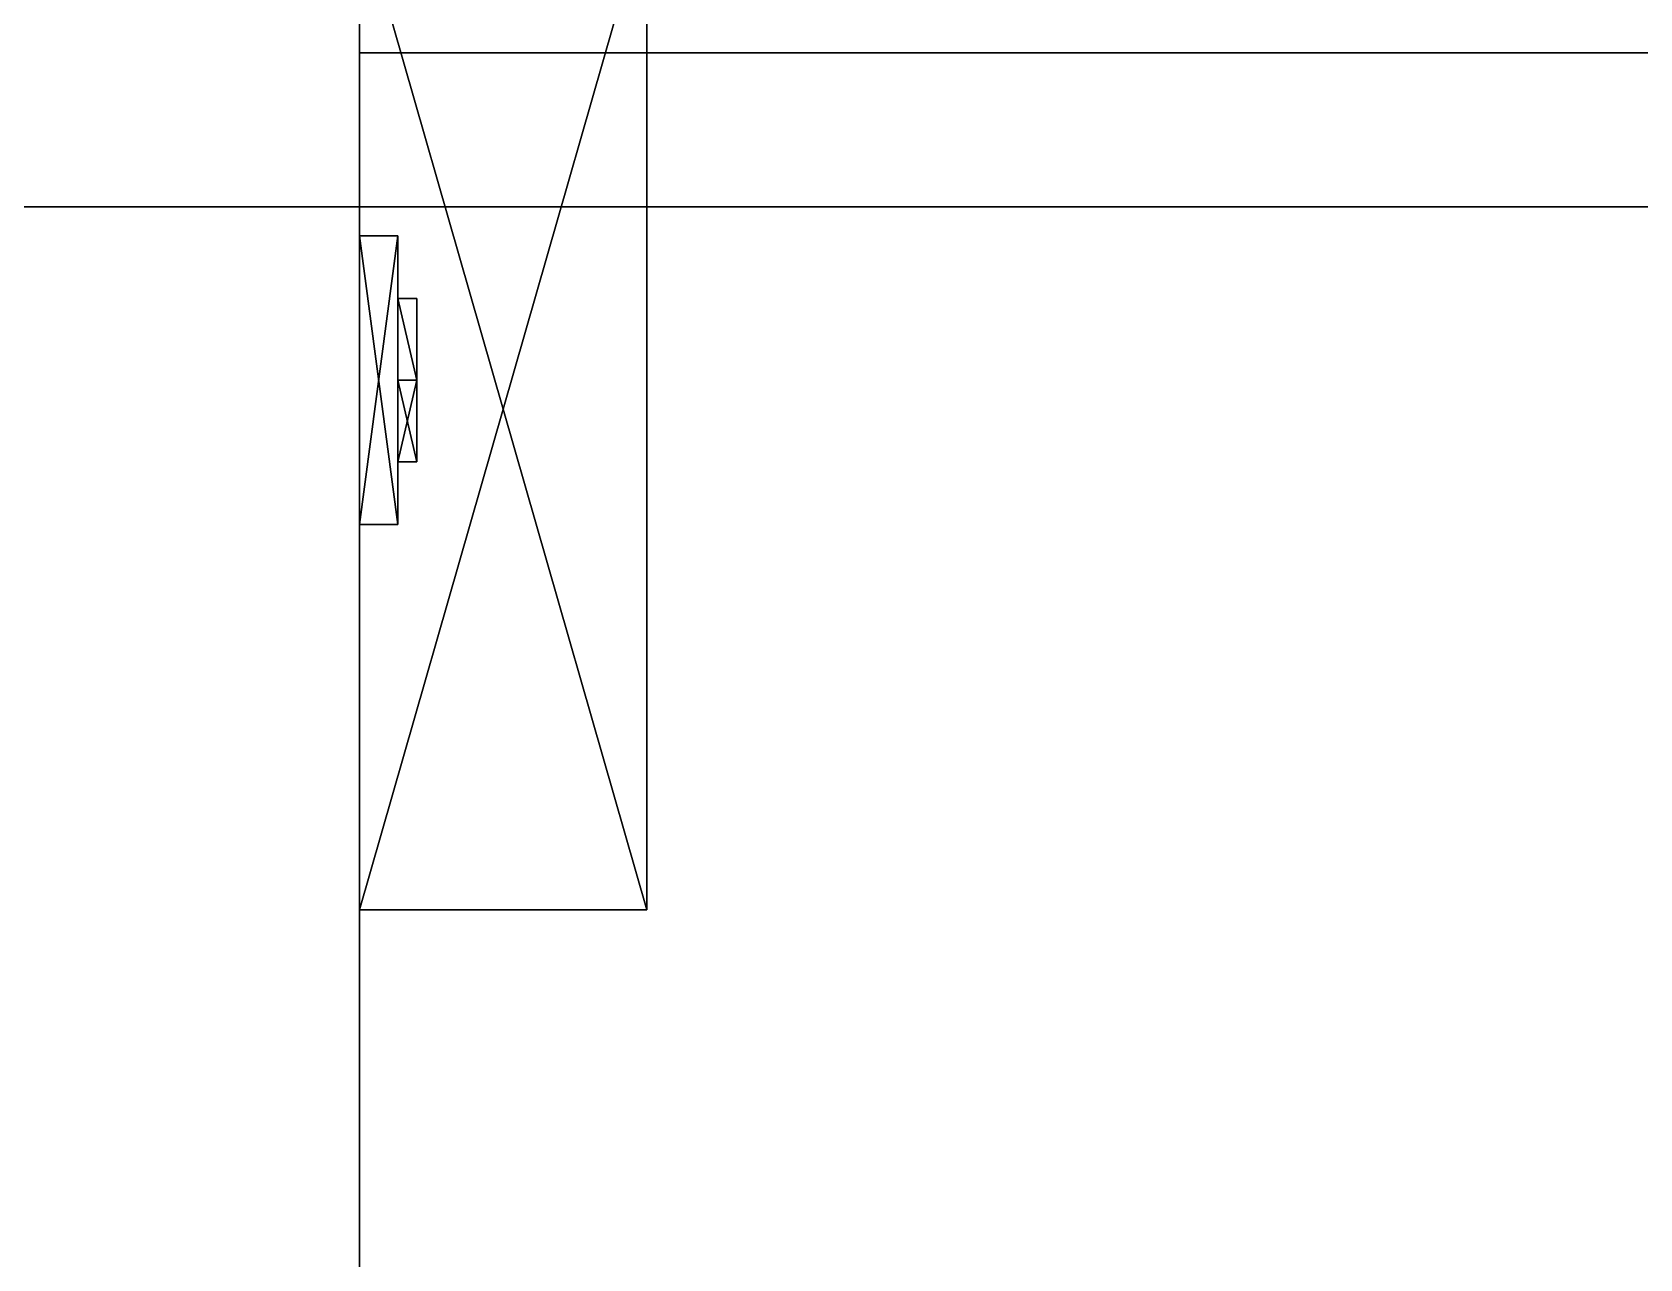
# Model space of a CAD drawing. Extents: x 0 to 6014, y -2453 to 0.
# Drawn here: x 918 to 1001.5, y -1572.6 to -1508.9 of the extents above; entities that cross this region are included whole.
import ezdxf

# ---------------------------------------------------------------- set-up
doc = ezdxf.new("R2010")
doc.units = 0
for name, color, linetype in [('LAYER0', 7, 'CONTINUOUS'), ('LAYER1', 7, 'CONTINUOUS'), ('LAYER506', 254, 'CONTINUOUS'), ('LAYER509', 7, 'CONTINUOUS'), ('LAYER542', 7, 'CONTINUOUS'), ('LAYER543', 7, 'CONTINUOUS'), ('LAYER547', 253, 'CONTINUOUS'), ('LAYER549', 253, 'CONTINUOUS'), ('LAYER551', 253, 'CONTINUOUS'), ('LAYER553', 253, 'CONTINUOUS'), ('LAYER555', 253, 'CONTINUOUS'), ('LAYER568', 7, 'CONTINUOUS'), ('LAYER569', 7, 'CONTINUOUS'), ('LAYER570', 7, 'CONTINUOUS'), ('LAYER571', 7, 'CONTINUOUS')]:
    doc.layers.add(name, color=color, linetype=linetype)

msp = doc.modelspace()

# ---------------------------------------------------------------- linework, layer by layer
at = {"layer": 'LAYER0'}
for points, invisible_edges in [([(1065, -10), (0, -1840), (0, -10), (1065, -10)], 1), ([(0, -1840), (1065, -10), (1065, -265), (0, -1840)], 5), ([(2107, -1840, 5), (0, -10, 5), (0, -1840, 5), (2107, -1840, 5)], 1), ([(0, -10, 5), (2107, -1840, 5), (1065, -265, 5), (0, -10, 5)], 7), ([(0, -1840), (1065, -265), (2107, -1840), (0, -1840)], 3)]:
    msp.add_3dface(points, dxfattribs=dict(at, invisible_edges=invisible_edges))
at = {"layer": 'LAYER506', "invisible_edges": 1}
for points in [[(97, -1500, 2293), (2247, -1518, 2293), (97, -1518, 2293), (97, -1500, 2293)], [(2247, -1518, 2293), (97, -1500, 2293), (2247, -1500, 2293), (2247, -1518, 2293)], [(2247, -1500, 2363), (97, -1518, 2363), (2247, -1518, 2363), (2247, -1500, 2363)], [(97, -1518, 2363), (2247, -1500, 2363), (97, -1500, 2363), (97, -1518, 2363)], [(97, -1518, 2363), (2247, -1518, 2293), (2247, -1518, 2363), (97, -1518, 2363)], [(2247, -1518, 2293), (97, -1518, 2363), (97, -1518, 2293), (2247, -1518, 2293)]]:
    msp.add_3dface(points, dxfattribs=at)
at = {"layer": 'LAYER509', "invisible_edges": 1}
for points in [[(935, -1690, 155), (917, -1490, 155), (935, -1490, 155), (935, -1690, 155)], [(917, -1490, 155), (935, -1690, 155), (917, -1690, 155), (917, -1490, 155)], [(917, -1690, 2293), (935, -1490, 2293), (917, -1490, 2293), (917, -1690, 2293)], [(935, -1490, 2293), (917, -1690, 2293), (935, -1690, 2293), (935, -1490, 2293)], [(935, -1690, 155), (935, -1490, 2293), (935, -1690, 2293), (935, -1690, 155)], [(935, -1490, 2293), (935, -1690, 155), (935, -1490, 155), (935, -1490, 2293)]]:
    msp.add_3dface(points, dxfattribs=at)
at = {"layer": 'LAYER542', "invisible_edges": 1}
for points in [[(935, -1690, 156), (1569, -1490, 156), (1569, -1690, 156), (935, -1690, 156)], [(1569, -1490, 156), (935, -1690, 156), (935, -1490, 156), (1569, -1490, 156)], [(935, -1690, 156), (935, -1490, 174), (935, -1490, 156), (935, -1690, 156)], [(935, -1490, 174), (935, -1690, 156), (935, -1690, 174), (935, -1490, 174)], [(935, -1490, 174), (1569, -1690, 174), (1569, -1490, 174), (935, -1490, 174)], [(1569, -1690, 174), (935, -1490, 174), (935, -1690, 174), (1569, -1690, 174)]]:
    msp.add_3dface(points, dxfattribs=at)
at = {"layer": 'LAYER543', "invisible_edges": 1}
for points in [[(1569, -1690, 2292), (935, -1490, 2292), (935, -1690, 2292), (1569, -1690, 2292)], [(935, -1490, 2292), (1569, -1690, 2292), (1569, -1490, 2292), (935, -1490, 2292)], [(935, -1690, 2274), (935, -1490, 2292), (935, -1490, 2274), (935, -1690, 2274)], [(935, -1490, 2292), (935, -1690, 2274), (935, -1690, 2292), (935, -1490, 2292)], [(1569, -1490, 2274), (935, -1690, 2274), (935, -1490, 2274), (1569, -1490, 2274)], [(935, -1690, 2274), (1569, -1490, 2274), (1569, -1690, 2274), (935, -1690, 2274)]]:
    msp.add_3dface(points, dxfattribs=at)
at = {"layer": 'LAYER547'}
for points in [[(935, -1502.5, 251.2174), (949.9214, -1502.5, 251.2174), (935, -1554.5, 251.2174), (935, -1502.5, 251.2174)], [(935, -1554.5, 251.2174), (949.9214, -1502.5, 251.2174), (949.9214, -1554.5, 251.2174), (935, -1554.5, 251.2174)], [(935, -1554.5, 264.7826), (949.9214, -1554.5, 264.7826), (935, -1502.5, 264.7826), (935, -1554.5, 264.7826)], [(935, -1502.5, 264.7826), (949.9214, -1554.5, 264.7826), (949.9214, -1502.5, 264.7826), (935, -1502.5, 264.7826)], [(949.9214, -1502.5, 251.2174), (949.9214, -1502.5, 264.7826), (949.9214, -1554.5, 251.2174), (949.9214, -1502.5, 251.2174)], [(949.9214, -1554.5, 251.2174), (949.9214, -1502.5, 264.7826), (949.9214, -1554.5, 264.7826), (949.9214, -1554.5, 251.2174)], [(936.9895, -1519.5, 284), (935, -1519.5, 284), (935, -1534.5, 284), (936.9895, -1519.5, 284)], [(936.9895, -1519.5, 284), (935, -1534.5, 284), (936.9895, -1534.5, 284), (936.9895, -1519.5, 284)], [(936.9895, -1534.5, 232), (935, -1534.5, 232), (935, -1519.5, 232), (936.9895, -1534.5, 232)], [(936.9895, -1534.5, 232), (935, -1519.5, 232), (936.9895, -1519.5, 232), (936.9895, -1534.5, 232)], [(935, -1519.5, 232), (935, -1519.5, 284), (936.9895, -1519.5, 284), (935, -1519.5, 232)], [(935, -1519.5, 232), (936.9895, -1519.5, 284), (936.9895, -1519.5, 232), (935, -1519.5, 232)], [(936.9895, -1519.5, 232), (936.9895, -1519.5, 284), (936.9895, -1534.5, 284), (936.9895, -1519.5, 232)], [(936.9895, -1519.5, 232), (936.9895, -1534.5, 284), (936.9895, -1534.5, 232), (936.9895, -1519.5, 232)], [(937.9844, -1522.757, 276.0869), (937.9844, -1527, 271.2909), (936.9895, -1522.757, 276.0869), (937.9844, -1522.757, 276.0869)], [(936.9895, -1522.757, 276.0869), (937.9844, -1527, 271.2909), (936.9895, -1527, 271.2909), (936.9895, -1522.757, 276.0869)], [(936.9895, -1527, 280.883), (936.9895, -1527, 271.2909), (936.9895, -1522.757, 276.0869), (936.9895, -1527, 280.883)], [(936.9895, -1527, 280.883), (937.9844, -1527, 280.883), (936.9895, -1522.757, 276.0869), (936.9895, -1527, 280.883)], [(936.9895, -1522.757, 276.0869), (937.9844, -1527, 280.883), (937.9844, -1522.757, 276.0869), (936.9895, -1522.757, 276.0869)], [(937.9844, -1522.757, 239.913), (937.9844, -1527, 235.117), (936.9895, -1522.757, 239.913), (937.9844, -1522.757, 239.913)], [(936.9895, -1522.757, 239.913), (937.9844, -1527, 235.117), (936.9895, -1527, 235.117), (936.9895, -1522.757, 239.913)], [(936.9895, -1527, 244.7091), (936.9895, -1527, 235.117), (936.9895, -1522.757, 239.913), (936.9895, -1527, 244.7091)], [(936.9895, -1527, 244.7091), (937.9844, -1527, 244.7091), (936.9895, -1522.757, 239.913), (936.9895, -1527, 244.7091)], [(936.9895, -1522.757, 239.913), (937.9844, -1527, 244.7091), (937.9844, -1522.757, 239.913), (936.9895, -1522.757, 239.913)], [(937.9844, -1527, 280.883), (937.9844, -1531.243, 276.0869), (937.9844, -1522.757, 276.0869), (937.9844, -1527, 280.883)], [(937.9844, -1522.757, 276.0869), (937.9844, -1531.243, 276.0869), (937.9844, -1527, 271.2909), (937.9844, -1522.757, 276.0869)], [(937.9844, -1527, 244.7091), (937.9844, -1531.243, 239.913), (937.9844, -1522.757, 239.913), (937.9844, -1527, 244.7091)], [(937.9844, -1522.757, 239.913), (937.9844, -1531.243, 239.913), (937.9844, -1527, 235.117), (937.9844, -1522.757, 239.913)], [(937.9844, -1527, 271.2909), (937.9844, -1531.243, 276.0869), (936.9895, -1527, 271.2909), (937.9844, -1527, 271.2909)], [(936.9895, -1527, 271.2909), (937.9844, -1531.243, 276.0869), (936.9895, -1531.243, 276.0869), (936.9895, -1527, 271.2909)], [(937.9844, -1531.243, 276.0869), (937.9844, -1527, 280.883), (936.9895, -1531.243, 276.0869), (937.9844, -1531.243, 276.0869)], [(936.9895, -1531.243, 276.0869), (937.9844, -1527, 280.883), (936.9895, -1527, 280.883), (936.9895, -1531.243, 276.0869)], [(936.9895, -1527, 280.883), (936.9895, -1531.243, 276.0869), (936.9895, -1527, 271.2909), (936.9895, -1527, 280.883)], [(937.9844, -1527, 235.117), (937.9844, -1531.243, 239.913), (936.9895, -1527, 235.117), (937.9844, -1527, 235.117)], [(936.9895, -1527, 235.117), (937.9844, -1531.243, 239.913), (936.9895, -1531.243, 239.913), (936.9895, -1527, 235.117)], [(937.9844, -1531.243, 239.913), (937.9844, -1527, 244.7091), (936.9895, -1531.243, 239.913), (937.9844, -1531.243, 239.913)], [(936.9895, -1531.243, 239.913), (937.9844, -1527, 244.7091), (936.9895, -1527, 244.7091), (936.9895, -1531.243, 239.913)], [(936.9895, -1527, 244.7091), (936.9895, -1531.243, 239.913), (936.9895, -1527, 235.117), (936.9895, -1527, 244.7091)], [(936.9895, -1534.5, 284), (935, -1534.5, 284), (935, -1534.5, 232), (936.9895, -1534.5, 284)], [(936.9895, -1534.5, 284), (935, -1534.5, 232), (936.9895, -1534.5, 232), (936.9895, -1534.5, 284)], [(935, -1554.5, 251.2174), (949.9214, -1554.5, 251.2174), (935, -1554.5, 264.7826), (935, -1554.5, 251.2174)], [(935, -1554.5, 264.7826), (949.9214, -1554.5, 251.2174), (949.9214, -1554.5, 264.7826), (935, -1554.5, 264.7826)]]:
    msp.add_3dface(points, dxfattribs=at)
at = {"layer": 'LAYER549'}
for points in [[(935, -1502.5, 734.2174), (949.9214, -1502.5, 734.2174), (935, -1554.5, 734.2174), (935, -1502.5, 734.2174)], [(935, -1554.5, 734.2174), (949.9214, -1502.5, 734.2174), (949.9214, -1554.5, 734.2174), (935, -1554.5, 734.2174)], [(935, -1554.5, 747.7826), (949.9214, -1554.5, 747.7826), (935, -1502.5, 747.7826), (935, -1554.5, 747.7826)], [(935, -1502.5, 747.7826), (949.9214, -1554.5, 747.7826), (949.9214, -1502.5, 747.7826), (935, -1502.5, 747.7826)], [(949.9214, -1502.5, 734.2174), (949.9214, -1502.5, 747.7826), (949.9214, -1554.5, 734.2174), (949.9214, -1502.5, 734.2174)], [(949.9214, -1554.5, 734.2174), (949.9214, -1502.5, 747.7826), (949.9214, -1554.5, 747.7826), (949.9214, -1554.5, 734.2174)], [(936.9895, -1519.5, 767), (935, -1519.5, 767), (935, -1534.5, 767), (936.9895, -1519.5, 767)], [(936.9895, -1519.5, 767), (935, -1534.5, 767), (936.9895, -1534.5, 767), (936.9895, -1519.5, 767)], [(936.9895, -1534.5, 715), (935, -1534.5, 715), (935, -1519.5, 715), (936.9895, -1534.5, 715)], [(936.9895, -1534.5, 715), (935, -1519.5, 715), (936.9895, -1519.5, 715), (936.9895, -1534.5, 715)], [(935, -1519.5, 715), (935, -1519.5, 767), (936.9895, -1519.5, 767), (935, -1519.5, 715)], [(935, -1519.5, 715), (936.9895, -1519.5, 767), (936.9895, -1519.5, 715), (935, -1519.5, 715)], [(936.9895, -1519.5, 715), (936.9895, -1519.5, 767), (936.9895, -1534.5, 767), (936.9895, -1519.5, 715)], [(936.9895, -1519.5, 715), (936.9895, -1534.5, 767), (936.9895, -1534.5, 715), (936.9895, -1519.5, 715)], [(937.9844, -1522.757, 759.087), (937.9844, -1527, 754.291), (936.9895, -1522.757, 759.087), (937.9844, -1522.757, 759.087)], [(936.9895, -1522.757, 759.087), (937.9844, -1527, 754.291), (936.9895, -1527, 754.291), (936.9895, -1522.757, 759.087)], [(936.9895, -1527, 763.883), (936.9895, -1527, 754.291), (936.9895, -1522.757, 759.087), (936.9895, -1527, 763.883)], [(936.9895, -1527, 763.883), (937.9844, -1527, 763.883), (936.9895, -1522.757, 759.087), (936.9895, -1527, 763.883)], [(936.9895, -1522.757, 759.087), (937.9844, -1527, 763.883), (937.9844, -1522.757, 759.087), (936.9895, -1522.757, 759.087)], [(937.9844, -1522.757, 722.913), (937.9844, -1527, 718.117), (936.9895, -1522.757, 722.913), (937.9844, -1522.757, 722.913)], [(936.9895, -1522.757, 722.913), (937.9844, -1527, 718.117), (936.9895, -1527, 718.117), (936.9895, -1522.757, 722.913)], [(936.9895, -1527, 727.709), (936.9895, -1527, 718.117), (936.9895, -1522.757, 722.913), (936.9895, -1527, 727.709)], [(936.9895, -1527, 727.709), (937.9844, -1527, 727.709), (936.9895, -1522.757, 722.913), (936.9895, -1527, 727.709)], [(936.9895, -1522.757, 722.913), (937.9844, -1527, 727.709), (937.9844, -1522.757, 722.913), (936.9895, -1522.757, 722.913)], [(937.9844, -1527, 763.883), (937.9844, -1531.243, 759.087), (937.9844, -1522.757, 759.087), (937.9844, -1527, 763.883)], [(937.9844, -1522.757, 759.087), (937.9844, -1531.243, 759.087), (937.9844, -1527, 754.291), (937.9844, -1522.757, 759.087)], [(937.9844, -1527, 727.709), (937.9844, -1531.243, 722.913), (937.9844, -1522.757, 722.913), (937.9844, -1527, 727.709)], [(937.9844, -1522.757, 722.913), (937.9844, -1531.243, 722.913), (937.9844, -1527, 718.117), (937.9844, -1522.757, 722.913)], [(937.9844, -1527, 754.291), (937.9844, -1531.243, 759.087), (936.9895, -1527, 754.291), (937.9844, -1527, 754.291)], [(936.9895, -1527, 754.291), (937.9844, -1531.243, 759.087), (936.9895, -1531.243, 759.087), (936.9895, -1527, 754.291)], [(937.9844, -1531.243, 759.087), (937.9844, -1527, 763.883), (936.9895, -1531.243, 759.087), (937.9844, -1531.243, 759.087)], [(936.9895, -1531.243, 759.087), (937.9844, -1527, 763.883), (936.9895, -1527, 763.883), (936.9895, -1531.243, 759.087)], [(936.9895, -1527, 763.883), (936.9895, -1531.243, 759.087), (936.9895, -1527, 754.291), (936.9895, -1527, 763.883)], [(937.9844, -1527, 718.117), (937.9844, -1531.243, 722.913), (936.9895, -1527, 718.117), (937.9844, -1527, 718.117)], [(936.9895, -1527, 718.117), (937.9844, -1531.243, 722.913), (936.9895, -1531.243, 722.913), (936.9895, -1527, 718.117)], [(937.9844, -1531.243, 722.913), (937.9844, -1527, 727.709), (936.9895, -1531.243, 722.913), (937.9844, -1531.243, 722.913)], [(936.9895, -1531.243, 722.913), (937.9844, -1527, 727.709), (936.9895, -1527, 727.709), (936.9895, -1531.243, 722.913)], [(936.9895, -1527, 727.709), (936.9895, -1531.243, 722.913), (936.9895, -1527, 718.117), (936.9895, -1527, 727.709)], [(936.9895, -1534.5, 767), (935, -1534.5, 767), (935, -1534.5, 715), (936.9895, -1534.5, 767)], [(936.9895, -1534.5, 767), (935, -1534.5, 715), (936.9895, -1534.5, 715), (936.9895, -1534.5, 767)], [(935, -1554.5, 734.2174), (949.9214, -1554.5, 734.2174), (935, -1554.5, 747.7826), (935, -1554.5, 734.2174)], [(935, -1554.5, 747.7826), (949.9214, -1554.5, 734.2174), (949.9214, -1554.5, 747.7826), (935, -1554.5, 747.7826)]]:
    msp.add_3dface(points, dxfattribs=at)
at = {"layer": 'LAYER551'}
for points in [[(935, -1502.5, 1217.217), (949.9214, -1502.5, 1217.217), (935, -1554.5, 1217.217), (935, -1502.5, 1217.217)], [(935, -1554.5, 1217.217), (949.9214, -1502.5, 1217.217), (949.9214, -1554.5, 1217.217), (935, -1554.5, 1217.217)], [(935, -1554.5, 1230.783), (949.9214, -1554.5, 1230.783), (935, -1502.5, 1230.783), (935, -1554.5, 1230.783)], [(935, -1502.5, 1230.783), (949.9214, -1554.5, 1230.783), (949.9214, -1502.5, 1230.783), (935, -1502.5, 1230.783)], [(949.9214, -1502.5, 1217.217), (949.9214, -1502.5, 1230.783), (949.9214, -1554.5, 1217.217), (949.9214, -1502.5, 1217.217)], [(949.9214, -1554.5, 1217.217), (949.9214, -1502.5, 1230.783), (949.9214, -1554.5, 1230.783), (949.9214, -1554.5, 1217.217)], [(936.9895, -1519.5, 1250), (935, -1519.5, 1250), (935, -1534.5, 1250), (936.9895, -1519.5, 1250)], [(936.9895, -1519.5, 1250), (935, -1534.5, 1250), (936.9895, -1534.5, 1250), (936.9895, -1519.5, 1250)], [(936.9895, -1534.5, 1198), (935, -1534.5, 1198), (935, -1519.5, 1198), (936.9895, -1534.5, 1198)], [(936.9895, -1534.5, 1198), (935, -1519.5, 1198), (936.9895, -1519.5, 1198), (936.9895, -1534.5, 1198)], [(935, -1519.5, 1198), (935, -1519.5, 1250), (936.9895, -1519.5, 1250), (935, -1519.5, 1198)], [(935, -1519.5, 1198), (936.9895, -1519.5, 1250), (936.9895, -1519.5, 1198), (935, -1519.5, 1198)], [(936.9895, -1519.5, 1198), (936.9895, -1519.5, 1250), (936.9895, -1534.5, 1250), (936.9895, -1519.5, 1198)], [(936.9895, -1519.5, 1198), (936.9895, -1534.5, 1250), (936.9895, -1534.5, 1198), (936.9895, -1519.5, 1198)], [(937.9844, -1522.757, 1242.087), (937.9844, -1527, 1237.291), (936.9895, -1522.757, 1242.087), (937.9844, -1522.757, 1242.087)], [(936.9895, -1522.757, 1242.087), (937.9844, -1527, 1237.291), (936.9895, -1527, 1237.291), (936.9895, -1522.757, 1242.087)], [(936.9895, -1527, 1246.883), (936.9895, -1527, 1237.291), (936.9895, -1522.757, 1242.087), (936.9895, -1527, 1246.883)], [(936.9895, -1527, 1246.883), (937.9844, -1527, 1246.883), (936.9895, -1522.757, 1242.087), (936.9895, -1527, 1246.883)], [(936.9895, -1522.757, 1242.087), (937.9844, -1527, 1246.883), (937.9844, -1522.757, 1242.087), (936.9895, -1522.757, 1242.087)], [(937.9844, -1522.757, 1205.913), (937.9844, -1527, 1201.117), (936.9895, -1522.757, 1205.913), (937.9844, -1522.757, 1205.913)], [(936.9895, -1522.757, 1205.913), (937.9844, -1527, 1201.117), (936.9895, -1527, 1201.117), (936.9895, -1522.757, 1205.913)], [(936.9895, -1527, 1210.709), (936.9895, -1527, 1201.117), (936.9895, -1522.757, 1205.913), (936.9895, -1527, 1210.709)], [(936.9895, -1527, 1210.709), (937.9844, -1527, 1210.709), (936.9895, -1522.757, 1205.913), (936.9895, -1527, 1210.709)], [(936.9895, -1522.757, 1205.913), (937.9844, -1527, 1210.709), (937.9844, -1522.757, 1205.913), (936.9895, -1522.757, 1205.913)], [(937.9844, -1527, 1246.883), (937.9844, -1531.243, 1242.087), (937.9844, -1522.757, 1242.087), (937.9844, -1527, 1246.883)], [(937.9844, -1522.757, 1242.087), (937.9844, -1531.243, 1242.087), (937.9844, -1527, 1237.291), (937.9844, -1522.757, 1242.087)], [(937.9844, -1527, 1210.709), (937.9844, -1531.243, 1205.913), (937.9844, -1522.757, 1205.913), (937.9844, -1527, 1210.709)], [(937.9844, -1522.757, 1205.913), (937.9844, -1531.243, 1205.913), (937.9844, -1527, 1201.117), (937.9844, -1522.757, 1205.913)], [(937.9844, -1527, 1237.291), (937.9844, -1531.243, 1242.087), (936.9895, -1527, 1237.291), (937.9844, -1527, 1237.291)], [(936.9895, -1527, 1237.291), (937.9844, -1531.243, 1242.087), (936.9895, -1531.243, 1242.087), (936.9895, -1527, 1237.291)], [(937.9844, -1531.243, 1242.087), (937.9844, -1527, 1246.883), (936.9895, -1531.243, 1242.087), (937.9844, -1531.243, 1242.087)], [(936.9895, -1531.243, 1242.087), (937.9844, -1527, 1246.883), (936.9895, -1527, 1246.883), (936.9895, -1531.243, 1242.087)], [(936.9895, -1527, 1246.883), (936.9895, -1531.243, 1242.087), (936.9895, -1527, 1237.291), (936.9895, -1527, 1246.883)], [(937.9844, -1527, 1201.117), (937.9844, -1531.243, 1205.913), (936.9895, -1527, 1201.117), (937.9844, -1527, 1201.117)], [(936.9895, -1527, 1201.117), (937.9844, -1531.243, 1205.913), (936.9895, -1531.243, 1205.913), (936.9895, -1527, 1201.117)], [(937.9844, -1531.243, 1205.913), (937.9844, -1527, 1210.709), (936.9895, -1531.243, 1205.913), (937.9844, -1531.243, 1205.913)], [(936.9895, -1531.243, 1205.913), (937.9844, -1527, 1210.709), (936.9895, -1527, 1210.709), (936.9895, -1531.243, 1205.913)], [(936.9895, -1527, 1210.709), (936.9895, -1531.243, 1205.913), (936.9895, -1527, 1201.117), (936.9895, -1527, 1210.709)], [(936.9895, -1534.5, 1250), (935, -1534.5, 1250), (935, -1534.5, 1198), (936.9895, -1534.5, 1250)], [(936.9895, -1534.5, 1250), (935, -1534.5, 1198), (936.9895, -1534.5, 1198), (936.9895, -1534.5, 1250)], [(935, -1554.5, 1217.217), (949.9214, -1554.5, 1217.217), (935, -1554.5, 1230.783), (935, -1554.5, 1217.217)], [(935, -1554.5, 1230.783), (949.9214, -1554.5, 1217.217), (949.9214, -1554.5, 1230.783), (935, -1554.5, 1230.783)]]:
    msp.add_3dface(points, dxfattribs=at)
at = {"layer": 'LAYER553'}
for points in [[(935, -1502.5, 1700.217), (949.9214, -1502.5, 1700.217), (935, -1554.5, 1700.217), (935, -1502.5, 1700.217)], [(935, -1554.5, 1700.217), (949.9214, -1502.5, 1700.217), (949.9214, -1554.5, 1700.217), (935, -1554.5, 1700.217)], [(935, -1554.5, 1713.783), (949.9214, -1554.5, 1713.783), (935, -1502.5, 1713.783), (935, -1554.5, 1713.783)], [(935, -1502.5, 1713.783), (949.9214, -1554.5, 1713.783), (949.9214, -1502.5, 1713.783), (935, -1502.5, 1713.783)], [(949.9214, -1502.5, 1700.217), (949.9214, -1502.5, 1713.783), (949.9214, -1554.5, 1700.217), (949.9214, -1502.5, 1700.217)], [(949.9214, -1554.5, 1700.217), (949.9214, -1502.5, 1713.783), (949.9214, -1554.5, 1713.783), (949.9214, -1554.5, 1700.217)], [(936.9895, -1519.5, 1733), (935, -1519.5, 1733), (935, -1534.5, 1733), (936.9895, -1519.5, 1733)], [(936.9895, -1519.5, 1733), (935, -1534.5, 1733), (936.9895, -1534.5, 1733), (936.9895, -1519.5, 1733)], [(936.9895, -1534.5, 1681), (935, -1534.5, 1681), (935, -1519.5, 1681), (936.9895, -1534.5, 1681)], [(936.9895, -1534.5, 1681), (935, -1519.5, 1681), (936.9895, -1519.5, 1681), (936.9895, -1534.5, 1681)], [(935, -1519.5, 1681), (935, -1519.5, 1733), (936.9895, -1519.5, 1733), (935, -1519.5, 1681)], [(935, -1519.5, 1681), (936.9895, -1519.5, 1733), (936.9895, -1519.5, 1681), (935, -1519.5, 1681)], [(936.9895, -1519.5, 1681), (936.9895, -1519.5, 1733), (936.9895, -1534.5, 1733), (936.9895, -1519.5, 1681)], [(936.9895, -1519.5, 1681), (936.9895, -1534.5, 1733), (936.9895, -1534.5, 1681), (936.9895, -1519.5, 1681)], [(937.9844, -1522.757, 1725.087), (937.9844, -1527, 1720.291), (936.9895, -1522.757, 1725.087), (937.9844, -1522.757, 1725.087)], [(936.9895, -1522.757, 1725.087), (937.9844, -1527, 1720.291), (936.9895, -1527, 1720.291), (936.9895, -1522.757, 1725.087)], [(936.9895, -1527, 1729.883), (936.9895, -1527, 1720.291), (936.9895, -1522.757, 1725.087), (936.9895, -1527, 1729.883)], [(936.9895, -1527, 1729.883), (937.9844, -1527, 1729.883), (936.9895, -1522.757, 1725.087), (936.9895, -1527, 1729.883)], [(936.9895, -1522.757, 1725.087), (937.9844, -1527, 1729.883), (937.9844, -1522.757, 1725.087), (936.9895, -1522.757, 1725.087)], [(937.9844, -1522.757, 1688.913), (937.9844, -1527, 1684.117), (936.9895, -1522.757, 1688.913), (937.9844, -1522.757, 1688.913)], [(936.9895, -1522.757, 1688.913), (937.9844, -1527, 1684.117), (936.9895, -1527, 1684.117), (936.9895, -1522.757, 1688.913)], [(936.9895, -1527, 1693.709), (936.9895, -1527, 1684.117), (936.9895, -1522.757, 1688.913), (936.9895, -1527, 1693.709)], [(936.9895, -1527, 1693.709), (937.9844, -1527, 1693.709), (936.9895, -1522.757, 1688.913), (936.9895, -1527, 1693.709)], [(936.9895, -1522.757, 1688.913), (937.9844, -1527, 1693.709), (937.9844, -1522.757, 1688.913), (936.9895, -1522.757, 1688.913)], [(937.9844, -1527, 1729.883), (937.9844, -1531.243, 1725.087), (937.9844, -1522.757, 1725.087), (937.9844, -1527, 1729.883)], [(937.9844, -1522.757, 1725.087), (937.9844, -1531.243, 1725.087), (937.9844, -1527, 1720.291), (937.9844, -1522.757, 1725.087)], [(937.9844, -1527, 1693.709), (937.9844, -1531.243, 1688.913), (937.9844, -1522.757, 1688.913), (937.9844, -1527, 1693.709)], [(937.9844, -1522.757, 1688.913), (937.9844, -1531.243, 1688.913), (937.9844, -1527, 1684.117), (937.9844, -1522.757, 1688.913)], [(937.9844, -1527, 1720.291), (937.9844, -1531.243, 1725.087), (936.9895, -1527, 1720.291), (937.9844, -1527, 1720.291)], [(936.9895, -1527, 1720.291), (937.9844, -1531.243, 1725.087), (936.9895, -1531.243, 1725.087), (936.9895, -1527, 1720.291)], [(937.9844, -1531.243, 1725.087), (937.9844, -1527, 1729.883), (936.9895, -1531.243, 1725.087), (937.9844, -1531.243, 1725.087)], [(936.9895, -1531.243, 1725.087), (937.9844, -1527, 1729.883), (936.9895, -1527, 1729.883), (936.9895, -1531.243, 1725.087)], [(936.9895, -1527, 1729.883), (936.9895, -1531.243, 1725.087), (936.9895, -1527, 1720.291), (936.9895, -1527, 1729.883)], [(937.9844, -1527, 1684.117), (937.9844, -1531.243, 1688.913), (936.9895, -1527, 1684.117), (937.9844, -1527, 1684.117)], [(936.9895, -1527, 1684.117), (937.9844, -1531.243, 1688.913), (936.9895, -1531.243, 1688.913), (936.9895, -1527, 1684.117)], [(937.9844, -1531.243, 1688.913), (937.9844, -1527, 1693.709), (936.9895, -1531.243, 1688.913), (937.9844, -1531.243, 1688.913)], [(936.9895, -1531.243, 1688.913), (937.9844, -1527, 1693.709), (936.9895, -1527, 1693.709), (936.9895, -1531.243, 1688.913)], [(936.9895, -1527, 1693.709), (936.9895, -1531.243, 1688.913), (936.9895, -1527, 1684.117), (936.9895, -1527, 1693.709)], [(936.9895, -1534.5, 1733), (935, -1534.5, 1733), (935, -1534.5, 1681), (936.9895, -1534.5, 1733)], [(936.9895, -1534.5, 1733), (935, -1534.5, 1681), (936.9895, -1534.5, 1681), (936.9895, -1534.5, 1733)], [(935, -1554.5, 1700.217), (949.9214, -1554.5, 1700.217), (935, -1554.5, 1713.783), (935, -1554.5, 1700.217)], [(935, -1554.5, 1713.783), (949.9214, -1554.5, 1700.217), (949.9214, -1554.5, 1713.783), (935, -1554.5, 1713.783)]]:
    msp.add_3dface(points, dxfattribs=at)
at = {"layer": 'LAYER555'}
for points in [[(935, -1502.5, 2183.217), (949.9214, -1502.5, 2183.217), (935, -1554.5, 2183.217), (935, -1502.5, 2183.217)], [(935, -1554.5, 2183.217), (949.9214, -1502.5, 2183.217), (949.9214, -1554.5, 2183.217), (935, -1554.5, 2183.217)], [(935, -1554.5, 2196.783), (949.9214, -1554.5, 2196.783), (935, -1502.5, 2196.783), (935, -1554.5, 2196.783)], [(935, -1502.5, 2196.783), (949.9214, -1554.5, 2196.783), (949.9214, -1502.5, 2196.783), (935, -1502.5, 2196.783)], [(949.9214, -1502.5, 2183.217), (949.9214, -1502.5, 2196.783), (949.9214, -1554.5, 2183.217), (949.9214, -1502.5, 2183.217)], [(949.9214, -1554.5, 2183.217), (949.9214, -1502.5, 2196.783), (949.9214, -1554.5, 2196.783), (949.9214, -1554.5, 2183.217)], [(936.9895, -1519.5, 2216), (935, -1519.5, 2216), (935, -1534.5, 2216), (936.9895, -1519.5, 2216)], [(936.9895, -1519.5, 2216), (935, -1534.5, 2216), (936.9895, -1534.5, 2216), (936.9895, -1519.5, 2216)], [(936.9895, -1534.5, 2164), (935, -1534.5, 2164), (935, -1519.5, 2164), (936.9895, -1534.5, 2164)], [(936.9895, -1534.5, 2164), (935, -1519.5, 2164), (936.9895, -1519.5, 2164), (936.9895, -1534.5, 2164)], [(935, -1519.5, 2164), (935, -1519.5, 2216), (936.9895, -1519.5, 2216), (935, -1519.5, 2164)], [(935, -1519.5, 2164), (936.9895, -1519.5, 2216), (936.9895, -1519.5, 2164), (935, -1519.5, 2164)], [(936.9895, -1519.5, 2164), (936.9895, -1519.5, 2216), (936.9895, -1534.5, 2216), (936.9895, -1519.5, 2164)], [(936.9895, -1519.5, 2164), (936.9895, -1534.5, 2216), (936.9895, -1534.5, 2164), (936.9895, -1519.5, 2164)], [(937.9844, -1522.757, 2208.087), (937.9844, -1527, 2203.291), (936.9895, -1522.757, 2208.087), (937.9844, -1522.757, 2208.087)], [(936.9895, -1522.757, 2208.087), (937.9844, -1527, 2203.291), (936.9895, -1527, 2203.291), (936.9895, -1522.757, 2208.087)], [(936.9895, -1527, 2212.883), (936.9895, -1527, 2203.291), (936.9895, -1522.757, 2208.087), (936.9895, -1527, 2212.883)], [(936.9895, -1527, 2212.883), (937.9844, -1527, 2212.883), (936.9895, -1522.757, 2208.087), (936.9895, -1527, 2212.883)], [(936.9895, -1522.757, 2208.087), (937.9844, -1527, 2212.883), (937.9844, -1522.757, 2208.087), (936.9895, -1522.757, 2208.087)], [(937.9844, -1522.757, 2171.913), (937.9844, -1527, 2167.117), (936.9895, -1522.757, 2171.913), (937.9844, -1522.757, 2171.913)], [(936.9895, -1522.757, 2171.913), (937.9844, -1527, 2167.117), (936.9895, -1527, 2167.117), (936.9895, -1522.757, 2171.913)], [(936.9895, -1527, 2176.709), (936.9895, -1527, 2167.117), (936.9895, -1522.757, 2171.913), (936.9895, -1527, 2176.709)], [(936.9895, -1527, 2176.709), (937.9844, -1527, 2176.709), (936.9895, -1522.757, 2171.913), (936.9895, -1527, 2176.709)], [(936.9895, -1522.757, 2171.913), (937.9844, -1527, 2176.709), (937.9844, -1522.757, 2171.913), (936.9895, -1522.757, 2171.913)], [(937.9844, -1527, 2212.883), (937.9844, -1531.243, 2208.087), (937.9844, -1522.757, 2208.087), (937.9844, -1527, 2212.883)], [(937.9844, -1522.757, 2208.087), (937.9844, -1531.243, 2208.087), (937.9844, -1527, 2203.291), (937.9844, -1522.757, 2208.087)], [(937.9844, -1527, 2176.709), (937.9844, -1531.243, 2171.913), (937.9844, -1522.757, 2171.913), (937.9844, -1527, 2176.709)], [(937.9844, -1522.757, 2171.913), (937.9844, -1531.243, 2171.913), (937.9844, -1527, 2167.117), (937.9844, -1522.757, 2171.913)], [(937.9844, -1527, 2203.291), (937.9844, -1531.243, 2208.087), (936.9895, -1527, 2203.291), (937.9844, -1527, 2203.291)], [(936.9895, -1527, 2203.291), (937.9844, -1531.243, 2208.087), (936.9895, -1531.243, 2208.087), (936.9895, -1527, 2203.291)], [(937.9844, -1531.243, 2208.087), (937.9844, -1527, 2212.883), (936.9895, -1531.243, 2208.087), (937.9844, -1531.243, 2208.087)], [(936.9895, -1531.243, 2208.087), (937.9844, -1527, 2212.883), (936.9895, -1527, 2212.883), (936.9895, -1531.243, 2208.087)], [(936.9895, -1527, 2212.883), (936.9895, -1531.243, 2208.087), (936.9895, -1527, 2203.291), (936.9895, -1527, 2212.883)], [(937.9844, -1527, 2167.117), (937.9844, -1531.243, 2171.913), (936.9895, -1527, 2167.117), (937.9844, -1527, 2167.117)], [(936.9895, -1527, 2167.117), (937.9844, -1531.243, 2171.913), (936.9895, -1531.243, 2171.913), (936.9895, -1527, 2167.117)], [(937.9844, -1531.243, 2171.913), (937.9844, -1527, 2176.709), (936.9895, -1531.243, 2171.913), (937.9844, -1531.243, 2171.913)], [(936.9895, -1531.243, 2171.913), (937.9844, -1527, 2176.709), (936.9895, -1527, 2176.709), (936.9895, -1531.243, 2171.913)], [(936.9895, -1527, 2176.709), (936.9895, -1531.243, 2171.913), (936.9895, -1527, 2167.117), (936.9895, -1527, 2176.709)], [(936.9895, -1534.5, 2216), (935, -1534.5, 2216), (935, -1534.5, 2164), (936.9895, -1534.5, 2216)], [(936.9895, -1534.5, 2216), (935, -1534.5, 2164), (936.9895, -1534.5, 2164), (936.9895, -1534.5, 2216)], [(935, -1554.5, 2183.217), (949.9214, -1554.5, 2183.217), (935, -1554.5, 2196.783), (935, -1554.5, 2183.217)], [(935, -1554.5, 2196.783), (949.9214, -1554.5, 2183.217), (949.9214, -1554.5, 2196.783), (935, -1554.5, 2196.783)]]:
    msp.add_3dface(points, dxfattribs=at)
at = {"layer": 'LAYER568', "invisible_edges": 1}
for points in [[(1569, -1690, 597), (935, -1510, 597), (935, -1690, 597), (1569, -1690, 597)], [(935, -1510, 597), (1569, -1690, 597), (1569, -1510, 597), (935, -1510, 597)], [(935, -1690, 579), (935, -1510, 597), (935, -1510, 579), (935, -1690, 579)], [(935, -1510, 597), (935, -1690, 579), (935, -1690, 597), (935, -1510, 597)], [(1569, -1510, 579), (935, -1510, 597), (1569, -1510, 597), (1569, -1510, 579)], [(935, -1510, 597), (1569, -1510, 579), (935, -1510, 579), (935, -1510, 597)], [(1569, -1510, 579), (935, -1690, 579), (935, -1510, 579), (1569, -1510, 579)], [(935, -1690, 579), (1569, -1510, 579), (1569, -1690, 579), (935, -1690, 579)]]:
    msp.add_3dface(points, dxfattribs=at)
at = {"layer": 'LAYER569', "invisible_edges": 1}
for points in [[(1569, -1690, 1444.5), (935, -1510, 1444.5), (935, -1690, 1444.5), (1569, -1690, 1444.5)], [(935, -1510, 1444.5), (1569, -1690, 1444.5), (1569, -1510, 1444.5), (935, -1510, 1444.5)], [(935, -1690, 1426.5), (935, -1510, 1444.5), (935, -1510, 1426.5), (935, -1690, 1426.5)], [(935, -1510, 1444.5), (935, -1690, 1426.5), (935, -1690, 1444.5), (935, -1510, 1444.5)], [(1569, -1510, 1426.5), (935, -1510, 1444.5), (1569, -1510, 1444.5), (1569, -1510, 1426.5)], [(935, -1510, 1444.5), (1569, -1510, 1426.5), (935, -1510, 1426.5), (935, -1510, 1444.5)], [(1569, -1510, 1426.5), (935, -1690, 1426.5), (935, -1510, 1426.5), (1569, -1510, 1426.5)], [(935, -1690, 1426.5), (1569, -1510, 1426.5), (1569, -1690, 1426.5), (935, -1690, 1426.5)]]:
    msp.add_3dface(points, dxfattribs=at)
at = {"layer": 'LAYER570', "invisible_edges": 1}
for points in [[(1569, -1690, 1020.75), (935, -1510, 1020.75), (935, -1690, 1020.75), (1569, -1690, 1020.75)], [(935, -1510, 1020.75), (1569, -1690, 1020.75), (1569, -1510, 1020.75), (935, -1510, 1020.75)], [(935, -1690, 1002.75), (935, -1510, 1020.75), (935, -1510, 1002.75), (935, -1690, 1002.75)], [(935, -1510, 1020.75), (935, -1690, 1002.75), (935, -1690, 1020.75), (935, -1510, 1020.75)], [(1569, -1510, 1002.75), (935, -1510, 1020.75), (1569, -1510, 1020.75), (1569, -1510, 1002.75)], [(935, -1510, 1020.75), (1569, -1510, 1002.75), (935, -1510, 1002.75), (935, -1510, 1020.75)], [(1569, -1510, 1002.75), (935, -1690, 1002.75), (935, -1510, 1002.75), (1569, -1510, 1002.75)], [(935, -1690, 1002.75), (1569, -1510, 1002.75), (1569, -1690, 1002.75), (935, -1690, 1002.75)]]:
    msp.add_3dface(points, dxfattribs=at)
at = {"layer": 'LAYER571', "invisible_edges": 1}
for points in [[(1569, -1690, 1868.25), (935, -1510, 1868.25), (935, -1690, 1868.25), (1569, -1690, 1868.25)], [(935, -1510, 1868.25), (1569, -1690, 1868.25), (1569, -1510, 1868.25), (935, -1510, 1868.25)], [(935, -1690, 1850.25), (935, -1510, 1868.25), (935, -1510, 1850.25), (935, -1690, 1850.25)], [(935, -1510, 1868.25), (935, -1690, 1850.25), (935, -1690, 1868.25), (935, -1510, 1868.25)], [(1569, -1510, 1850.25), (935, -1510, 1868.25), (1569, -1510, 1868.25), (1569, -1510, 1850.25)], [(935, -1510, 1868.25), (1569, -1510, 1850.25), (935, -1510, 1850.25), (935, -1510, 1868.25)], [(1569, -1510, 1850.25), (935, -1690, 1850.25), (935, -1510, 1850.25), (1569, -1510, 1850.25)], [(935, -1690, 1850.25), (1569, -1510, 1850.25), (1569, -1690, 1850.25), (935, -1690, 1850.25)]]:
    msp.add_3dface(points, dxfattribs=at)

# ---------------------------------------------------------------- meshes
at = {"layer": 'LAYER1'}
mesh = msp.add_polymesh((11, 2), dxfattribs=at)
for k, corner in enumerate([(2257, -1690, 2334), (2257, -2453, 2334), (150, -1690, 2334), (2257, -1690, 2334), (150, -160, 2334), (150, -1690, 2334), (915, -160, 2334), (150, -160, 2334), (915, -415, 2334), (915, -160, 2334), (1660, -415, 2334), (915, -415, 2334), (1660, -150, 2334), (1660, -415, 2334), (4435, -150, 2334), (1660, -150, 2334), (4435, -790, 2334), (4435, -150, 2334), (6013.688, -790, 2334), (4435, -790, 2334), (6013.688, -640, 2334), (4585, -640, 2334)]):
    mesh.set_mesh_vertex(divmod(k, 2), corner)

doc.saveas('drawing.dxf')
